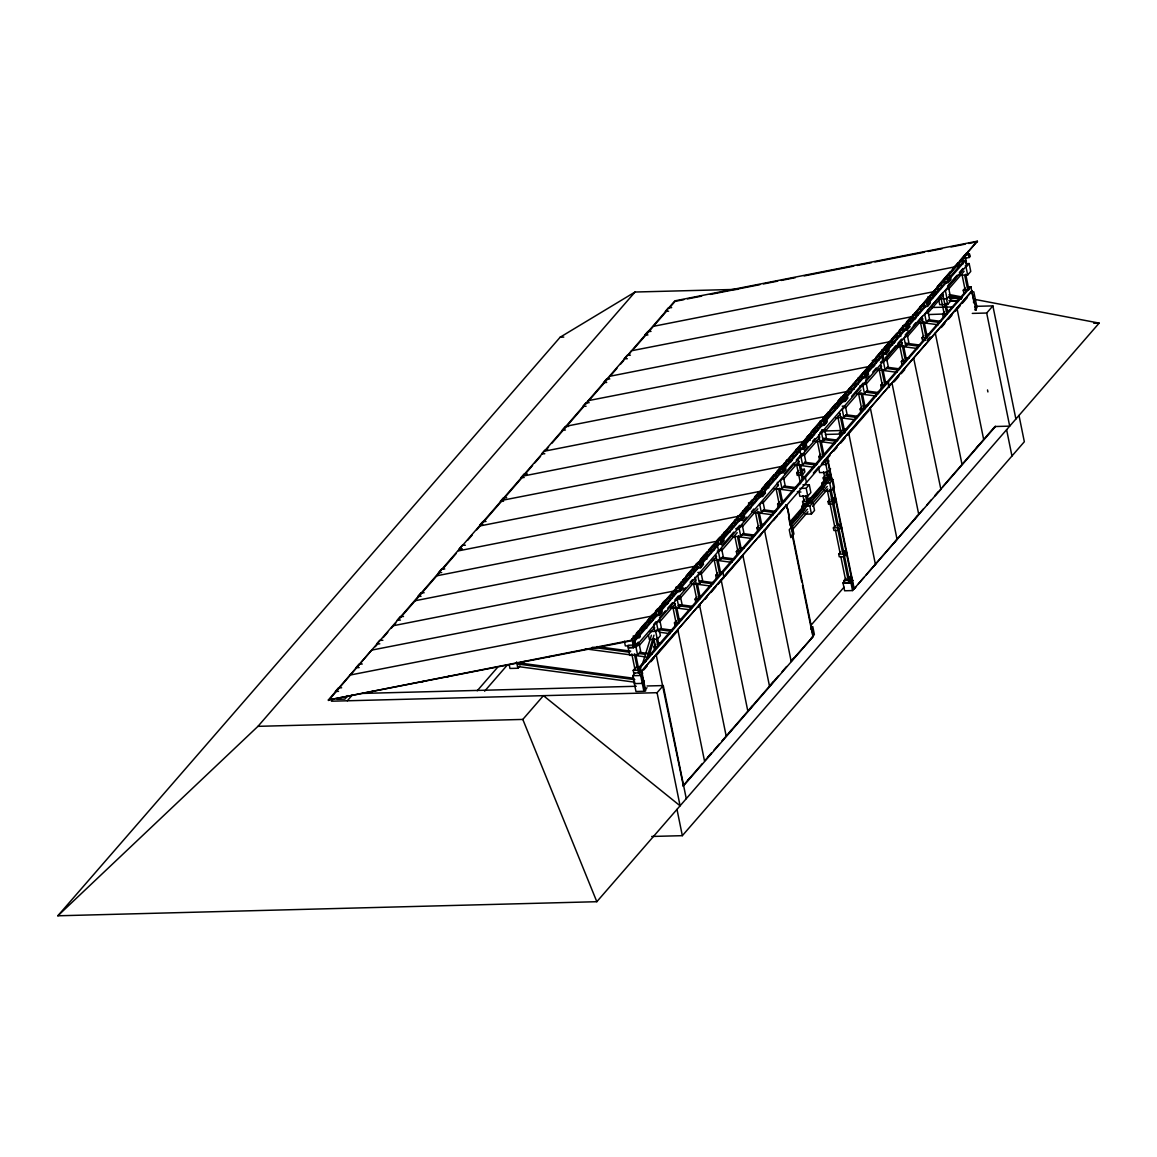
<?xml version="1.0" encoding="UTF-8"?>
<svg xmlns="http://www.w3.org/2000/svg" width="1157" height="1157" viewBox="0 0 1157 1157"><rect width="100%" height="100%" fill="white"/><g stroke="black" fill="none" stroke-linecap="round" stroke-linejoin="round"><path stroke-width="1.5" d="M642.077 665.116L651.434 635.236M645.678 661.717L653.994 635.164M648.137 658.535L654.37 638.606M973.934 299.229L1099.15 323.107L596.824 901.708L57.85 915.794L560.176 337.193L635.034 292.027L737.718 289.351M57.85 915.794L257.968 726.336L635.034 292.027M328.342 699.999L674.878 300.849L977.318 241.206L630.984 640.877L328.342 699.999L630.782 640.356L977.318 241.206M328.545 700.52L371.657 650.118L674.3 590.981M375.273 646.691L377.558 644.059M383.256 637.493L387.812 632.243M391.24 628.309L395.795 623.059M400.351 617.809L439.11 573.163M442.524 569.23L456.205 553.465M467.602 540.333L472.172 535.084M476.727 529.834L522.328 477.32M524.598 474.688L532.582 465.49M534.867 462.872L540.565 456.306M548.534 447.108L545.121 451.056L847.56 391.413M551.961 443.174L583.88 406.411M586.151 403.793L608.958 377.529M611.229 374.897L616.941 368.331M620.354 364.397L623.768 360.463M628.338 355.199L631.563 350.745L934.191 291.622M634.036 348.633L667.097 310.568M669.368 307.936L675.066 301.37L683.917 299.634M333.52 698.828L331.452 701.2L657.075 692.696L663.265 685.566L686.275 798.677M347.997 695.545L344.902 699.103L336.976 699.32M347.317 700.78L352.466 694.851M477.219 690.772L497.365 667.575M484.609 691.192L507.099 665.289M509.326 665.304L509.962 668.457L517.902 668.254L519.956 665.868M257.968 726.336L522.805 719.423L543.428 695.661L680.085 805.807L657.075 692.696M636.35 633.284L638.707 630.565M640.139 628.902L645.78 622.423M647.211 620.759L652.852 614.28M655.469 611.243L657.827 608.539M662.542 603.101L664.899 600.382M686.115 575.955L697.902 562.374M700.26 559.655L707.072 551.831M708.503 550.154L712.958 545.034M716.762 540.652L719.119 537.933M748.579 503.989L752.122 499.925M754.48 497.206L759.194 491.783M761.552 489.064L768.364 481.225M769.795 479.562L774.25 474.442M776.868 471.405L781.582 465.982M811.057 432.038L820.487 421.177M822.844 418.458L828.47 411.993M829.916 410.316L835.542 403.836M838.16 400.814L840.517 398.095M875.878 357.368L889.762 341.387M891.208 339.724L896.834 333.245M899.452 330.222L903.906 325.103M906.524 322.065L911.239 316.642M937.17 286.777L950.143 271.837M952.5 269.118L958.126 262.639M959.572 260.976L965.198 254.497M638.259 632.908L968.293 252.761L967.816 251.474M837.798 403.967L838.782 402.824M961.93 261.569L962.913 260.412M633.053 636.162L638.375 635.121L639.373 633.964L640.298 636.466L639.3 637.608L632.214 639.011M964.866 255.668L969.407 253.831L970.333 256.319L969.335 257.461L962.234 258.864M866.998 372.164L881.142 355.879L882.458 355.835L883.529 361.1L636.075 646.127L634.759 646.17L633.689 640.906L637.218 636.827M639.575 634.108L656.077 615.105M660.792 609.681L677.293 590.663M680.837 586.599L698.51 566.236M702.053 562.157L718.555 543.154M722.084 539.075L739.771 518.712M743.3 514.648L760.988 494.27M764.517 490.206L781.018 471.203M784.562 467.124L800.991 448.193M804.52 444.129L822.208 423.766M825.736 419.687L843.424 399.324M845.781 396.605L863.455 376.242M948.856 278.172L964.186 260.527L965.502 260.499L966.572 265.748L884.064 360.782L882.748 360.825L881.677 355.561L884.035 352.842M887.564 348.778L904.065 329.759M908.78 324.336L925.282 305.332M928.825 301.254L945.327 282.25M633.689 640.906L635.005 640.862L657.407 615.076M660.936 610.997L678.624 590.634M682.153 586.556L698.654 567.552M702.198 563.488L719.871 543.11M722.228 540.406L739.902 520.043M743.445 515.964L761.118 495.601M764.661 491.523L781.163 472.519M784.692 468.44L802.307 448.164M805.851 444.086L822.352 425.082M825.881 421.003L843.569 400.64M845.926 397.936L863.599 377.558M867.143 373.494L882.458 355.835M881.677 355.561L882.993 355.532L885.351 352.813M887.708 350.094L905.396 329.731M908.925 325.652L925.426 306.648M930.141 301.225L946.643 282.207M950.186 278.143L965.502 260.499M659.938 613.846L660.922 612.704L659.996 610.202L658.998 611.359L659.938 613.846L652.837 615.249M742.432 518.813L743.43 517.671L742.505 515.169L741.507 516.326L742.432 518.813L735.346 520.216M764.068 493.909L763.07 495.051L762.145 492.564L763.143 491.407L764.068 493.909L758.746 494.965M886.826 352.509L887.824 351.352L886.898 348.864L885.9 350.007L886.826 352.509L879.739 353.897M638.288 642.092L633.385 647.732L628.627 647.862L628.092 645.23L632.85 645.1L634.774 642.887M655.715 612.617L656.858 615.712L659.389 615.22L662.267 611.894L660.546 607.237M676.339 588.855L677.496 591.965L680.012 591.458L682.905 588.132L681.169 583.49M696.398 563.546L698.119 568.203L700.636 567.697L703.528 564.37L701.793 559.728M717.6 541.346L718.743 544.441L721.259 543.949L724.152 540.623L722.431 535.966M737.645 516.036L739.366 520.679L741.897 520.187L744.775 516.861L743.054 512.204M758.269 492.275L760.004 496.917L762.521 496.425L765.413 493.099L763.678 488.442M779.471 470.06L780.628 473.17L783.144 472.663L786.037 469.337L784.301 464.695M800.094 446.298L801.251 449.408L803.768 448.902L806.66 445.575L804.939 440.933M820.154 420.989L821.875 425.646L824.406 425.154L827.284 421.828L825.563 417.171M840.777 397.241L842.513 401.884L845.029 401.392L847.907 398.066L846.186 393.409M861.979 375.027L863.136 378.122L865.653 377.63L868.545 374.304L866.81 369.647M882.039 349.718L883.76 354.375L886.276 353.868L889.169 350.542L887.448 345.9M903.241 327.503L904.384 330.613L906.9 330.107L909.792 326.78L908.071 322.138M923.864 303.756L925.007 306.851L927.538 306.359L930.416 303.033L928.695 298.376M944.488 279.994L945.645 283.089L948.162 282.597L951.054 279.271L949.318 274.614M654.023 623.985L655.947 621.757M659.504 617.65L665.405 610.867M667.763 608.148L672.477 602.725M674.835 600.006L678.364 595.927M683.078 590.504L685.436 587.785M690.15 582.361L692.508 579.643M721.982 545.699L733.769 532.119M736.127 529.4L739.656 525.336M743.199 521.257L746.728 517.193M751.443 511.756L753.8 509.037M784.446 473.748L793.876 462.887M796.233 460.168L802.061 453.457M804.419 450.738L807.948 446.674M812.662 441.236L815.02 438.517M819.734 433.094L822.092 430.375M851.566 396.432L863.18 383.068M865.711 380.147L869.24 376.068M872.783 372.004L876.312 367.926M880.911 362.633L882.834 360.406M885.105 358.106L895.706 345.885M898.063 343.166L901.607 339.102M905.136 335.024L908.679 330.96M913.394 325.522L915.751 322.803M947.569 286.155L956.998 275.294M959.355 272.575L962.899 268.496M886.06 358.034L901.708 340.013M906.683 334.286L922.346 316.251M927.307 310.524L942.969 292.49M947.93 286.762L957.996 275.164M960.238 272.589L963.593 268.728M636.017 647.269L639.112 643.711L640.718 651.593L637.623 655.166L629.697 655.368L628.092 647.472L636.017 647.269L637.623 655.166M699.508 583.88L702.603 580.322L700.997 572.426L697.902 575.998L699.508 583.88L691.582 584.097M735.982 528.561L739.149 528.474L742.244 524.916L743.85 532.798L740.769 536.371L732.829 536.573M823.263 441.323L826.358 437.765L824.753 429.869L821.658 433.441L823.263 441.323L815.338 441.54M843.901 417.576L846.996 414.004L845.391 406.121L842.296 409.679L843.901 417.576L835.961 417.778M859.752 386.004L862.92 385.917L866.014 382.36L867.62 390.242L864.525 393.814L856.599 394.016M880.376 362.242L883.543 362.155L886.638 358.598L888.243 366.494L885.148 370.052L877.223 370.254M967.657 275.019L970.752 271.447L969.147 263.565L966.052 267.122L967.657 275.019L959.732 275.221M639.054 645.693L654.703 627.658M659.678 621.931L675.341 603.896M679.188 599.456L695.964 580.134L695.444 577.603M700.925 574.407L716.588 556.372M721.563 550.66L737.211 532.625M742.187 526.898L757.835 508.863M762.81 503.136L778.473 485.101M783.434 479.374L799.097 461.339M804.072 455.612L819.72 437.577L819.199 435.046M824.695 431.865L840.344 413.83M845.319 408.103L860.982 390.068M865.942 384.341L881.605 366.306M886.58 360.579L902.229 342.544M907.204 336.817L922.852 318.782M927.827 313.07L943.49 295.035M948.451 289.308L964.114 271.273M649.337 631.534L655.686 631.375L657.74 629.003M678.884 607.642L681.979 604.084L680.374 596.188L677.279 599.745L678.884 607.642L670.959 607.844M720.131 560.118L723.226 556.56L721.621 548.664L718.526 552.236L720.131 560.118L712.206 560.335M761.393 512.609L764.488 509.037L762.882 501.155L759.787 504.712L761.393 512.609L753.453 512.811M782.016 488.847L785.111 485.289L783.506 477.393L780.411 480.95L782.016 488.847L774.091 489.049M802.64 465.085L805.735 461.527L804.129 453.631L801.034 457.203L802.64 465.085L794.714 465.302M905.772 346.29L908.867 342.732L907.262 334.836L904.167 338.408L905.772 346.29L897.846 346.507M926.41 322.528L929.505 318.97L927.9 311.074L924.805 314.646L926.41 322.528L918.47 322.745M947.033 298.781L950.128 295.209L948.523 287.326L945.428 290.884L947.033 298.781L939.108 298.983M801.165 469.352L804.332 469.265L804.867 471.897L801.975 475.223L797.216 475.353L796.681 472.721L798.605 470.509M796.681 472.721L801.439 472.591L804.332 469.265M938.746 299.967L939.715 304.696L947.641 304.493L950.736 300.921L949.449 294.616M648.397 634.745L649.352 639.474L657.292 639.271L660.387 635.699L659.1 629.394M640.428 670.655L638.505 672.868L633.747 672.998L633.212 670.366L636.104 667.039M654.37 649.236L653.835 646.604L655.759 644.391M674.994 625.474L674.459 622.842L676.397 620.629M695.632 601.727L695.097 599.095L697.02 596.867M716.255 577.965L715.72 575.333L717.644 573.12M736.879 554.203L736.344 551.571L738.267 549.358M757.502 530.441L756.967 527.809L758.891 525.596M778.14 506.679L777.605 504.047L779.529 501.834M819.387 459.17L818.852 456.538L820.776 454.325M840.011 435.408L839.476 432.776L841.399 430.563M860.649 411.646L860.114 409.014L862.037 406.801M881.272 387.884L880.737 385.267L882.661 383.039M901.896 364.137L901.361 361.505L903.284 359.277M925.701 340.288L922.519 340.375L921.984 337.743L923.908 335.53M944.546 311.768L942.608 313.981L943.143 316.613M963.781 292.851L963.246 290.219L965.169 288.006M641.455 672.579L640.139 672.622L639.069 667.358L886.551 382.287L887.882 382.258L888.952 387.508M646.994 687.735L643.899 691.293L635.96 691.496L632.749 675.717L634.817 673.345M633.212 670.366L637.97 670.236L970.882 286.777L974.208 303.235M927.278 340.245L930.17 336.918M813.371 473.083L819.257 466.285M821.615 463.581L826.329 458.143M786.586 504.77L641.253 671.581L786.586 504.77L813.342 636.292L683.397 785.979L656.106 654.472M831.608 480.459L826.98 457.666L971.706 290.957L976.161 310.235M826.98 457.666L972.227 290.942M643.813 669.86L647.356 665.796M650.885 661.717L654.428 657.653M656.786 654.934L678.002 630.493M698.033 607.411L700.39 604.692M705.105 599.268L707.462 596.549M711.005 592.485L715.72 587.047M718.078 584.328L723.964 577.545M725.106 576.229L742.794 555.866M759.296 536.862L761.653 534.144M764.01 531.425L768.725 526.001M773.44 520.563L776.969 516.485M779.326 513.78L784.041 508.342M786.398 505.623L830.017 455.395M833.546 451.317L837.089 447.253M840.618 443.174L845.333 437.751M847.691 435.032L868.907 410.59M894.159 381.81L898.873 376.372M901.231 373.668L904.774 369.589M941.306 327.503L944.85 323.425M948.378 319.361L951.922 315.283M955.451 311.204L960.165 305.781M962.523 303.062L967.238 297.638M632.749 675.717L640.689 675.514L642.742 673.128M821.137 464.637L825.896 464.507L828.991 460.949M799.834 488.413L806.183 488.24L809.278 484.682L810.883 492.564L807.788 496.136L799.863 496.339L798.894 491.609M644.348 681.025L642.294 683.397L634.354 683.613M973.355 302.078L975.409 299.692M830.596 468.831L827.501 472.403L819.575 472.606L818.606 467.876M807.861 504.163L803.103 504.278L802.568 501.661L804.491 499.434M826.908 480.444L823.741 480.531L823.206 477.899L825.129 475.672M823.09 489.599L821.803 483.279L824.898 479.721M803.204 512.623L801.917 506.318L803.97 503.946M789.855 521.966L831.102 474.457M974.961 309.96L977.014 307.588L973.804 291.81L970.636 291.882M790 523.297L831.247 475.773M790.26 523.962L796.146 517.179M798.504 514.46L803.218 509.037M805.576 506.318L809.119 502.239L810.435 502.21L810.03 500.214L808.714 500.243M813.834 496.816L816.191 494.097M790.405 525.292L831.652 477.769M790.925 525.408L804.91 509.297M810.739 502.586L824.724 486.475M801.917 506.318L809.842 506.115L812.937 502.543L814.542 510.439L811.447 513.997L805.098 514.171M821.803 483.279L829.728 483.076L832.823 479.504L834.428 487.401L831.333 490.958L824.999 491.132M792.299 526.695L807.456 509.239M813.284 502.514L827.284 486.403M791.663 530.571L807.976 511.77M812.648 506.404L827.805 488.948M972.285 313.402L986.69 313.026L992.88 305.896L1015.889 419.008M836.193 500.75L833.315 504.076L828.557 504.206L828.022 501.574L829.945 499.347M828.022 501.574L832.78 501.444L835.658 498.117L832.49 498.204M841.544 527.057L838.666 530.383L833.908 530.499L833.373 527.881L835.296 525.654M833.373 527.881L838.131 527.751L841.009 524.425L837.842 524.511M846.895 553.364L844.017 556.691L839.259 556.806L838.724 554.174L840.647 551.961M838.724 554.174L843.482 554.058L846.36 550.732L843.193 550.819M852.246 579.671L849.368 582.983L844.61 583.114L844.075 580.481L845.998 578.269M855.645 587.004L852.55 590.576L844.624 590.779L843.019 582.897L846.114 579.324M844.075 580.481L848.833 580.366L851.711 577.039L848.544 577.112M810.898 625.373L844.046 587.192M810.724 629.018L812.778 626.631L814.383 634.528L811.288 638.086M843.019 582.897L850.945 582.68L853.013 580.308M682.876 785.993L702.256 763.678M705.669 759.73L711.367 753.164M713.652 750.546L719.35 743.98M721.621 741.348L778.618 675.702M782.045 671.754L786.601 666.504M833.04 487.473L853.736 589.188L856.021 586.556M858.292 583.938L863.99 577.372M866.275 574.74L923.272 509.094M926.685 505.146L931.255 499.896M934.668 495.963L940.901 489.382L913.611 357.875M942.651 486.764L995.049 426.412M687.533 780.642L689.601 778.271M708.156 756.88L711.251 753.323M728.794 733.133L731.875 729.561M749.418 709.371L752.513 705.799M770.041 685.609L773.136 682.052M790.665 661.847L793.76 658.29M873.173 566.814L876.268 563.257M893.797 543.052L896.892 539.495M914.435 519.291L917.53 515.733M935.058 495.543L938.153 491.971M976.306 448.019L979.401 444.462M853.736 589.188L995.584 426.398M651.695 836.468L682.341 835.672L1024.335 441.743L1018.984 415.435M687.446 298.925L701.605 296.134M710.441 294.399L759.961 284.636M763.504 283.928L777.649 281.137M781.192 280.442L795.336 277.651M804.187 275.916L853.707 266.139M857.236 265.445L871.395 262.653M874.923 261.959L924.457 252.197M927.986 251.488L942.145 248.697M950.982 246.962L965.126 244.17M968.669 243.476L977.506 241.726M966.384 253.137L968.293 252.761M965.864 254.526L969.407 253.831M941.61 282.626L946.932 281.57M920.986 306.388L924.53 305.679M902.662 325.956L905.179 325.464L906.9 330.107M907.276 327.286L909.792 326.78M900.363 330.15L905.685 329.094M588.248 400.64L890.876 341.517M859.101 377.659L864.424 376.618M838.478 401.421L842.021 400.727M817.854 425.183L821.398 424.474M501.617 500.431L804.245 441.309M797.231 448.945L800.774 448.236M776.593 472.692L781.915 471.651M762.882 493.591L765.413 493.099M755.969 496.454L761.292 495.413M714.722 543.978L718.266 543.269M694.084 567.74L697.642 567.031M675.76 587.308L678.291 586.816L680.012 591.458M680.374 588.638L682.905 588.132M673.461 591.487L677.004 590.793M350.007 675.066L652.635 615.929M635.829 634.672L639.373 633.964M634.976 637.507L640.298 636.466M345.697 696.774L348.214 696.283M370.905 691.799L373.422 691.308M421.307 681.863L423.824 681.372M446.515 676.888L449.032 676.397M522.125 661.978L524.642 661.486M547.333 657.017L549.85 656.511M597.735 647.067L600.252 646.575M622.943 642.106L625.46 641.6M965.979 263.651L969.147 263.565M961.293 265.011L958.126 265.083L958.661 267.715M955.378 265.777L958.546 265.691M965.256 265.792L966.572 265.748M967.715 286.849L970.882 286.777M970.882 286.936L969.566 286.979L887.057 382.012L888.374 381.984L889.444 387.233M940.67 288.758L937.503 288.845L938.038 291.477M935.709 289.12L940.467 289.004M963.246 290.219L968.004 290.103M671.667 307.632L668.486 307.719L665.391 311.276L668.572 311.204M931.645 307.502L953.252 306.938M976.667 306.316L992.88 305.896M956.926 307.979L983.681 439.501M947.091 310.611L950.259 310.539M920.046 312.52L916.879 312.607L917.414 315.239M915.086 312.882L919.844 312.766M912.859 314.95L918.253 314.805M929.057 314.53L947.366 313.865M651.029 331.394L647.862 331.481L644.767 335.038L647.934 334.952M560.176 337.193L563.777 337.092M1093.741 323.251L1099.15 323.107M935.261 332.927L962.031 464.449M926.468 334.373L929.635 334.286M899.423 336.282L896.241 336.369L896.776 339.001M894.448 336.644L899.206 336.513M921.984 337.743L926.743 337.613M630.406 355.156L627.239 355.242L624.144 358.8L627.311 358.713M905.83 358.135L909.012 358.048M878.785 360.044L875.618 360.116L876.153 362.748M872.248 360.449L878.582 360.275M882.212 361.143L883.529 361.1M901.361 361.505L906.119 361.374M609.782 378.918L606.615 378.99L603.52 382.562L606.687 382.475M885.206 381.897L888.374 381.81M858.161 383.806L854.994 383.878L855.529 386.51M891.946 382.822L918.716 514.344M853.201 384.167L857.959 384.037M880.737 385.267L883.905 385.18M589.159 402.665L585.977 402.752L582.882 406.324L586.064 406.237M842.209 406.194L845.391 406.121M862.992 405.688L867.75 405.572M837.538 407.553L834.371 407.64L834.906 410.272M832.577 407.915L837.335 407.799M870.295 407.77L897.051 539.292M860.114 409.014L864.858 408.898M568.521 426.427L565.354 426.514L562.259 430.071L565.426 429.999M821.586 429.956L824.753 429.869M843.959 429.406L847.126 429.334M824.203 430.983L842.224 430.505M995.295 426.514L1009.699 426.138L986.69 313.026M813.733 431.402L816.914 431.315M811.954 431.677L816.712 431.561M839.476 432.776L844.234 432.66M848.631 432.718L875.386 564.24M809.177 434.858L814.586 434.714M825.375 434.439L839.78 434.063M547.897 450.189L544.73 450.275L541.635 453.833L544.802 453.746M798.634 450.912L800.022 450.796L801.02 456.133L799.704 456.176L801.092 456.06M790.954 455.858L795.712 455.742M818.852 456.538L823.61 456.408M824.232 461.065L827.414 460.992M527.274 473.951L524.107 474.037L521.012 477.595L524.179 477.508M826.084 474.572L830.842 474.442M804.043 477.32L805.373 477.291L806.443 482.556M775.653 478.839L772.486 478.911L773.021 481.543M770.692 479.2L775.45 479.07M823.206 477.899L827.949 477.769M829.656 479.591L832.823 479.504M802.929 484.841L809.278 484.682M506.65 497.712L503.469 497.785L500.374 501.357L503.555 501.27M807.051 498.291L810.218 498.204M782.074 500.692L785.241 500.605M836.005 499.506L834.689 499.549L835.094 501.545L836.424 501.516M755.029 502.601L751.862 502.673L752.397 505.305M748.478 502.991L753.236 502.876M802.568 501.661L807.326 501.531M809.77 502.63L812.937 502.543M777.605 504.047L780.773 503.975M486.012 521.46L482.845 521.547L479.75 525.119L482.917 525.032M761.451 524.439L764.618 524.367M734.406 526.348L731.238 526.435L731.774 529.067M729.445 526.71L734.203 526.594M756.967 527.809L761.725 527.693M841.37 525.813L840.04 525.842L840.445 527.852L841.775 527.809M764.401 529.732L791.157 661.254L813.342 636.292M465.389 545.222L462.222 545.309L459.127 548.866L462.294 548.794M716.197 545.873L717.514 545.829L718.584 551.094L717.268 551.122M739.236 548.244L743.994 548.114M713.782 550.11L710.6 550.197L711.136 552.829M708.807 550.472L713.565 550.356M736.344 551.571L739.511 551.484M742.751 554.68L769.506 686.202M846.722 552.12L845.391 552.149L845.796 554.16L847.126 554.116M444.765 568.984L441.598 569.07L438.503 572.628L441.67 572.541M697.83 572.513L700.997 572.426M720.189 571.963L723.371 571.876M721.534 572.353L722.894 572.281L723.935 577.589M693.144 573.872L689.977 573.959L690.512 576.591M689.774 574.19L692.942 574.103M715.72 575.333L720.478 575.203M721.086 579.628L747.841 711.15M852.073 578.428L850.742 578.457L851.147 580.452L852.478 580.424M424.142 592.746L420.96 592.832L417.865 596.39L421.047 596.303M667.56 597.995L672.318 597.865M695.097 599.095L699.855 598.964M699.435 604.576L726.191 736.098M403.504 616.507L400.336 616.58L397.241 620.152L400.423 620.065M678.942 619.487L682.109 619.4M651.897 621.396L648.73 621.468L649.265 624.1M646.937 621.757L651.695 621.627M674.459 622.842L679.217 622.726M677.771 629.524L704.526 761.046M382.88 640.255L379.713 640.342L376.618 643.914L379.785 643.827M658.319 643.234L661.486 643.162M628.511 645.837L625.344 645.924L624.375 641.18M653.835 646.604L657.002 646.532M362.257 664.017L359.089 664.104L355.994 667.661L359.162 667.589M637.681 666.996L640.862 666.909M639.069 667.358L640.385 667.314L645.172 690.874M639.026 672.072L642.193 671.986M341.633 687.779L338.451 687.865L335.371 691.423L338.538 691.336M362.503 693.419L636.249 686.275M647.052 685.985L663.265 685.566M949.723 297.711L960.151 298.434M952.385 298.144L961.077 298.752M949.752 300.502L958.444 301.109M948.928 300.69L957.62 301.297M932.065 293.878L935.623 294.355M949.854 296.25L962.306 297.928M931.067 295.021L934.625 295.498M948.856 297.407L961.308 299.07M927.61 297.06L932.947 297.783M950.736 300.155L957.851 301.109M910.617 317.307L915.954 318.03M928.406 319.694L940.858 321.357M909.619 318.464L914.956 319.173M927.408 320.836L939.86 322.514M907.941 320.735L911.499 321.212M918.615 322.167L938.182 324.784M889.993 341.069L895.33 341.792M906.003 343.21L920.234 345.119M888.995 342.226L894.332 342.935M906.784 344.598L919.237 346.261M887.318 344.497L892.654 345.22M897.991 345.929L917.544 348.546M871.149 365.062L874.706 365.54M887.159 367.217L899.611 368.881M870.151 366.219L873.709 366.697M886.161 368.36L898.613 370.023M866.68 368.259L870.238 368.736M882.69 370.399L896.921 372.308M848.746 388.593L854.083 389.302M866.521 390.965L878.973 392.642M865.537 392.122L877.975 393.785M846.056 392.021L851.393 392.729M862.066 394.161L876.297 396.07M828.108 412.355L831.666 412.818M845.897 414.727L858.349 416.39M827.125 413.497L830.668 413.975M844.899 415.884L857.351 417.547M825.433 415.782L828.991 416.245M841.443 417.923L853.895 419.586M807.485 436.102L812.821 436.825M823.495 438.257L837.726 440.152M806.487 437.259L811.824 437.968M822.497 439.4L836.728 441.309M804.809 439.53L810.146 440.253M820.819 441.685L835.036 443.579M786.861 459.864L792.198 460.587M804.65 462.25L817.102 463.914M785.863 461.021L791.2 461.73M803.652 463.393L816.104 465.056M784.186 463.292L787.743 463.769M794.845 464.724L814.412 467.341M766.238 483.626L769.795 484.103M784.027 486.012L796.464 487.675M765.24 484.769L768.798 485.246M783.029 487.155L795.466 488.818M763.548 487.054L768.884 487.762M776 488.717L793.789 491.103M797.347 491.58L800.904 492.058M745.6 507.388L750.936 508.097M763.389 509.76L775.841 511.437M744.616 508.53L749.953 509.239M762.391 510.917L774.843 512.58M742.924 510.815L746.482 511.293M758.934 512.956L773.165 514.865M726.755 531.381L730.313 531.858M742.765 533.522L755.217 535.185M723.978 532.292L727.536 532.77M741.767 534.679L754.219 536.342M722.301 534.577L725.858 535.04M738.311 536.718L752.542 538.612M704.353 554.897L707.91 555.374M722.142 557.284L734.594 558.947M703.355 556.054L706.913 556.531M719.365 558.195L733.596 560.104M701.677 558.325L707.014 559.048M717.673 560.465L731.904 562.374M683.729 578.659L687.287 579.136M699.739 580.8L713.956 582.709M682.731 579.802L686.289 580.279M700.52 582.188L712.972 583.851M681.039 582.087L684.597 582.564M693.491 583.75L711.28 586.136M663.106 602.421L668.428 603.13M679.101 604.561L693.332 606.47M662.108 603.564L667.444 604.287M678.103 605.704L692.334 607.613M660.416 605.849L663.973 606.326M671.089 607.28L690.657 609.898M642.468 626.183L646.025 626.66M660.257 628.555L670.93 629.987M643.249 627.571L646.806 628.034M659.259 629.712L671.711 631.375M639.792 629.61L643.35 630.088M659.36 632.228L670.033 633.66M596.94 646.604L630.739 651.131M639.633 652.317L652.085 653.98M592.384 647.269L629.741 652.273M638.635 653.474L645.751 654.414M585.37 648.846L631.621 655.036M635.179 655.513L645.837 656.93M634.05 678.306L518.437 662.831L517.454 663.973L634.831 679.694M517.541 666.49L634.933 682.211M933.366 291.492L936.895 292.171M949.246 294.529L961.583 296.872M522.805 719.423L596.824 901.708M968.409 254.974L969.335 257.461M955.856 266.674L653.416 326.317M946.44 277.94L948.162 282.597M925.802 301.702L927.538 306.359M912.54 316.57L610.101 376.213M885.307 346.507L885.785 347.794M884.555 349.226L886.276 353.868M869.225 366.465L566.785 426.109M863.932 372.973L865.653 377.63M843.294 396.735L845.029 401.392M825.91 416.361L523.456 476.004M822.67 420.497L824.406 425.154M802.799 441.54L803.276 442.842M802.047 444.259L803.768 448.902M782.595 466.242L480.141 525.9M781.423 468.021L783.144 472.663M760.93 491.19L458.49 550.848M760.8 491.768L762.521 496.425M740.162 515.53L741.897 520.187M739.265 516.138L436.825 575.781M720.29 536.573L720.768 537.875M719.538 539.292L721.259 543.949M717.615 541.086L415.175 600.729M698.915 563.054L700.636 567.697M695.95 566.033L393.51 625.677M657.653 610.563L659.389 615.22M638.375 635.121L639.3 637.608M1006.604 429.695L1011.956 456.003M965.43 257.273L966.399 262.003M974.917 306.735L975.626 310.25M965.733 274.252L968.901 289.8M962.017 259.255L962.986 263.998M964.736 275.395L967.556 289.221M987.514 389.952L987.919 391.948M962.19 275.453L964.996 289.293M946.354 298.173L947.641 304.493M945.862 303.423L947.655 312.231M940.771 282.641L941.726 287.384M942.724 293.994L946.672 313.388M940.887 297.58L944.112 313.446M923.561 304.421L924.197 307.574M924.168 321.892L927.393 337.757M920.148 306.403L921.102 311.146M922.086 317.741L926.034 337.135M920.61 323.107L923.488 337.208M903.545 345.654L906.408 359.755M899.51 330.164L900.797 336.485M901.462 341.503L905.41 360.897M899.625 345.104L902.865 360.97M882.299 351.93L882.95 355.098M882.993 355.532L884.064 360.782M883.543 362.155L885.148 370.052M882.907 369.401L885.785 383.517M878.886 353.926L879.855 358.656M880.839 365.265L884.787 384.659M879.002 368.866L882.227 384.731M862.92 385.917L864.525 393.814M862.283 393.163L865.147 407.264M858.263 377.688L859.217 382.417M860.924 392.556L864.163 408.421M858.378 392.613L861.603 408.479M841.052 399.454L841.689 402.607M841.66 416.925L844.885 432.79M837.639 401.436L838.594 406.179M839.592 412.789L843.525 432.183M837.755 416.375L840.98 432.241M827.501 457.651L854.256 589.173M850.945 582.68L852.55 590.576M821.036 440.687L823.9 454.788M824.97 460.081L825.693 463.61M825.896 464.507L828.21 475.946M829.728 483.076L838.247 525.307M838.97 528.836L849.007 578.196M832.78 501.444L833.315 504.076M838.131 527.751L838.666 530.383M843.482 554.058L844.017 556.691M848.833 580.366L849.368 582.983M817.334 426.774L817.97 429.941M818.606 434.786L822.902 455.93M826.127 471.81L827.212 477.089M829.714 489.44L837.249 526.449M837.972 529.978L842.629 552.901M843.352 556.43L848.37 581.103M817.478 441.902L820.356 456.003M823.582 471.868L825.736 482.455M827.168 489.498L834.703 526.522M835.412 530.051L840.083 552.974M840.792 556.488L845.463 579.411M806.183 488.24L807.788 496.136M809.842 506.115L811.447 513.997M800.557 465.201L803.363 478.984M806.863 496.194L807.557 499.636M801.439 472.591L801.975 475.223M796.016 449.379L796.971 454.123M798.156 459.459L802.365 480.126M805.518 495.615L806.574 500.793M796.652 464.695L800.514 483.64M802.958 495.688L804.014 500.851M793.109 455.164L793.644 457.796M787.743 508.458L789.349 516.355M779.167 470.725L779.804 473.893M786.066 504.785L786.774 508.299M788.553 517.063L790.347 525.828M792.126 534.592L801.758 581.942M802.481 585.456L812.46 634.557M779.775 488.196L782.653 502.312M775.754 472.721L776.709 477.451M777.345 482.295L778.068 485.824M778.777 489.353L781.655 503.454M776.231 489.411L779.095 503.526M758.544 494.487L759.18 497.655M759.151 511.958L762.015 526.059M755.131 496.483L756.085 501.212M757.792 511.351L761.017 527.216M755.246 511.408L758.471 527.274M737.92 518.249L738.556 521.402M739.149 528.474L740.769 536.371M738.528 535.72L741.391 549.821M734.493 520.231L735.462 524.974M737.53 536.862L740.393 550.978M734.97 536.935L737.848 551.036M717.89 559.482L720.768 573.583M713.869 543.992L714.838 548.736M715.821 555.331L719.77 574.725M713.985 558.932L717.21 574.798M696.659 565.773L697.295 568.926M697.266 583.244L700.144 597.345M693.564 569.331L694.214 572.484M694.836 577.329L699.146 598.487M693.723 584.459L696.586 598.559M676.643 606.991L679.506 621.107M672.94 593.093L673.576 596.245M674.574 602.855L678.508 622.249M672.738 606.442L675.963 622.321M669.353 597.706L669.889 600.338M655.412 613.282L656.048 616.45M657.451 637.811L658.883 644.854M655.686 631.375L657.292 639.271M651.984 615.278L652.953 620.007M653.589 624.852L654.66 630.146M656.453 638.953L657.885 646.011M653.907 639.026L655.339 646.069M676.99 809.365L682.341 835.672M641.788 671.566L645.707 690.859M635.005 640.862L636.075 646.127M640.689 675.514L643.899 691.293M635.699 654.385L639.922 675.138M631.982 639.402L633.269 645.707M632.85 645.1L633.385 647.732M637.97 670.236L638.505 672.868M634.354 653.806L637.521 669.368M631.809 653.879L634.962 669.426M516.615 661.934L517.902 668.254M680.634 586.454L679.636 587.597L680.562 590.099L681.56 588.942L680.634 586.454M701.258 562.692L700.26 563.835L701.185 566.337L702.183 565.18L701.258 562.692M721.881 538.931L720.883 540.073L721.809 542.575L722.807 541.433L721.881 538.931M783.766 467.659L782.768 468.802L783.694 471.304L784.692 470.147L783.766 467.659M804.39 443.898L803.392 445.04L804.317 447.542L805.315 446.385L804.39 443.898M825.013 420.136L824.015 421.278L824.941 423.78L825.939 422.638L825.013 420.136M845.637 396.374L844.653 397.531L845.579 400.018L846.562 398.876L845.637 396.374M866.275 372.612L865.277 373.769L866.203 376.256L867.2 375.114L866.275 372.612M907.522 325.103L906.524 326.245L907.45 328.747L908.447 327.59L907.522 325.103M928.145 301.341L927.147 302.483L928.088 304.985L929.071 303.843L928.145 301.341M948.783 277.579L947.785 278.736L948.711 281.223L949.709 280.081L948.783 277.579M659.736 619.95L656.655 623.507L658.261 631.404L661.356 627.832L659.736 619.95M792.328 526.146L789.233 529.718L790.838 537.6L793.933 534.042L792.328 526.146"/></g></svg>
